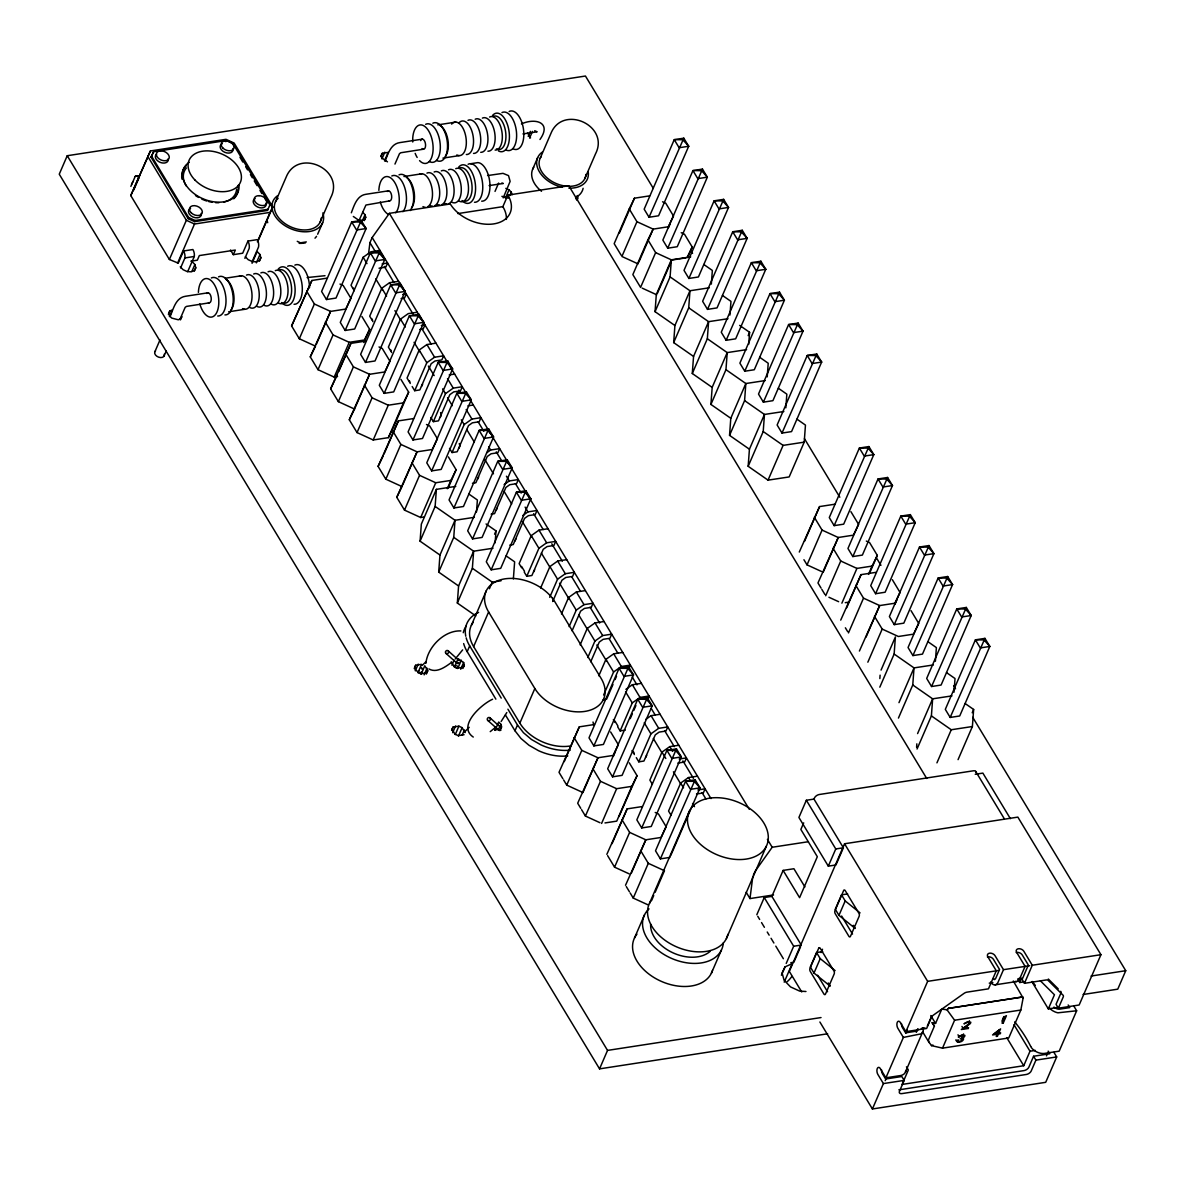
<?xml version="1.0" encoding="UTF-8"?>
<svg xmlns="http://www.w3.org/2000/svg" width="1185" height="1185" viewBox="0 0 1185 1185"><rect width="100%" height="100%" fill="white"/><g stroke="black" fill="none" stroke-linecap="round" stroke-linejoin="round"><path stroke-width="1.5" d="M425.889 663.363C427.459 647.217 444.257 630.109 460.891 630.924M475.792 615.904L457.336 603.047L458.58 585.968L438.702 572.118L439.961 555.039L420.083 541.189L421.342 524.111L436.376 489.346L455.751 486.398M420.083 541.189L435.132 506.425L436.376 489.346M438.702 572.118L453.751 537.353L455.01 520.274L435.132 506.425M457.336 603.047L472.371 568.282L473.63 551.203L453.751 537.353M476.503 511.935L477.377 499.981L468.86 494.041M495.123 542.863L496.011 530.91L486.072 523.977M513.372 578.902L514.631 561.823L506.113 555.898M796.942 419.149L805.459 425.089L804.215 442.153L789.166 476.933L768.043 480.147L748.165 466.298L749.424 449.219L729.545 435.369L730.789 418.29L710.926 404.441L712.17 387.376L692.292 373.512L693.551 356.448L673.673 342.598L674.917 325.519L655.053 311.67L656.297 294.591L671.347 259.826L690.707 256.864M655.053 311.67L670.088 276.89L671.347 259.826M673.673 342.598L688.722 307.819L689.966 290.755L670.088 276.89M692.292 373.512L707.341 338.747L708.586 321.668L688.722 307.819M711.341 284.104L712.348 270.447L703.831 264.507M710.926 404.441L725.961 369.676L727.22 352.597L707.341 338.747M729.96 315.032L730.967 301.375L722.45 295.435M729.545 435.369L744.595 400.604L745.839 383.525L725.961 369.676M748.713 344.257L749.587 332.304L739.647 325.371M748.165 466.298L763.214 431.533L764.458 414.454L744.595 400.604M767.213 376.889L768.221 363.232L759.703 357.292M785.833 407.818L786.84 394.161L778.323 388.221M879.848 678.575L880.099 675.154M879.818 687.167L894.142 654.046L895.386 636.967L881.062 670.088M898.437 718.08L912.761 684.974L914.02 667.896L894.142 654.046M916.597 747.261L916.849 743.839M917.057 749.009L931.395 715.903L932.639 698.824L912.761 684.974M935.395 661.26L936.387 647.602L927.87 641.663M954.014 692.188L955.021 678.531L946.504 672.591M958.058 759.644L972.396 726.524L973.64 709.459L965.123 703.52M368.55 253.664L369.942 242.673L372.179 237.533L389.361 213.344L450.285 203.968A33.847 22.648 23.4 0 0 493.775 223.891A33.847 22.648 23.4 0 0 507.876 195.11L568.785 185.749L926.729 778.471M773.553 894.956L749.986 898.571L752.786 876.604M932.506 1022.922L934.417 1026.077L928.477 1039.823L928.773 1041.852L931.484 1045.629L942.519 1048.147L1008.746 1037.971L1020.833 1010.035L1023.114 998.066L1013.323 981.002M942.519 1048.147L954.592 1020.226L946.993 1009.783L942.105 1009.146A2.622 1.866 47.8 0 0 941.616 1009.546L935.558 1023.425L931.869 1022.581L934.417 1026.077M905.488 1071.907L923.174 1030.817A10.606 7.095 23.4 0 0 923.159 1028.55A10.991 7.362 23.4 0 0 922.952 1027.751M653.35 188.459L585.449 76.033L67.234 155.724L59.25 174.195L599.551 1068.87L827.634 1033.779M130.868 186.4L135.194 176.417L139.874 175.706M187.689 271.646L194.296 256.478A6.088 3.096 81.3 0 0 192.874 249.531L183.512 250.983L178.254 263.129L169.381 259.5L130.78 195.584L150.406 150.954L225.994 139.326L234.156 143.074L272.743 206.99L257.886 241.31M150.406 150.954L130.78 195.584M133.668 190.148L138.926 178.002A6.088 3.096 81.3 0 0 135.194 176.417M269.973 205.02L267.38 210.456L194.666 221.639L188.163 218.662L151.028 157.175L153.62 151.724L226.335 140.541L232.838 143.533L269.973 205.02L269.484 206.16M153.62 151.724L151.028 157.175M169.381 259.5L186.356 220.277L147.769 156.361M188.163 218.662L188.652 217.536L151.517 156.035M225.846 141.682L226.335 140.541M194.666 221.639L195.155 220.499L267.869 209.315L267.38 210.456M177.543 263.248L194.518 224.009L270.106 212.382L272.743 206.99M180.609 267.899L184.934 257.93A6.088 3.096 81.3 0 0 183.512 250.983M168.359 314.366L169.81 311.003L172.329 309.892L169.425 316.617M154.924 351.678L159.99 339.932M170.151 316.469C173.38 309.018 175.736 297.628 185.527 296.265L208.027 292.799M191.985 271.232L194.888 264.522L192.044 261.574M194.325 271.113L195.777 267.766L194.888 264.522M164.063 356.048L166.226 351.056M179.927 319.402L185.171 307.345L186.489 306.411L209.167 302.871M180.416 319.891L181.868 316.528L180.831 318.676L178.298 319.787L171.751 318.084L169.47 315.743L168.759 313.151L169.81 311.003M252.094 261.855L258.523 247.028A6.251 3.185 81.3 0 0 257.293 239.637L247.946 241.073L242.688 253.22L233.327 254.656L235.326 250.05L199.332 255.575L197.332 260.196L190.859 261.189M244.88 258.345L249.161 248.465A6.251 3.185 81.3 0 0 247.946 241.073M257.367 241.799L270.106 212.382M275.483 201.805L286.222 176.995C298.072 147.666 345.279 169.262 330.822 197.421L320.083 222.232M252.049 263.307L257.13 251.561L259.974 254.508L260.863 257.752L259.411 261.1M256.345 262.892L259.974 254.508M317.669 234.215L322.675 222.676M337.562 376.578L334.2 377.097L318.01 369.676L310.277 356.878L315.521 346.168L299.331 338.762L291.599 325.949L311.892 280.475L327.045 278.149M311.892 280.475L291.599 325.949M351.338 212.796C354.078 205.642 356.922 195.495 365.972 194.281L388.487 190.815M299.331 338.762L314.38 303.997L306.648 291.184M380.859 156.642L382.311 153.28L388.162 152.391L384.518 160.775M381.925 158.894L384.829 152.169M358.936 220.751L365.928 205.035L389.628 200.872M385.184 161.13C387.939 153.976 390.769 143.829 399.834 142.6L422.334 139.149M326.467 299.538L361.232 220.469L366.106 228.542L336.007 298.072L326.467 299.538L321.594 291.466L351.678 221.936L361.232 220.469M362.121 221.402L365.024 214.692L362.758 212.337M364.284 220.647L365.735 217.285L365.024 214.692M310.277 356.878L330.571 311.403L345.709 309.078L350.953 298.368L343.22 285.555L339.976 284.074M316.232 344.509L330.571 311.403L314.38 303.997M394.96 164.078L399.478 153.68L400.797 152.746L423.475 149.206M379.941 250.39L370.905 251.783L363.143 257.278L351.027 285.274L353.545 289.451M318.01 369.676L333.059 334.911L325.327 322.098M345.146 330.467L379.896 251.398L384.769 259.456L354.685 329L345.146 330.467L340.273 322.394L370.357 252.864L379.896 251.398M334.2 377.097L349.234 342.317L364.387 339.991L369.631 329.282L361.899 316.484M379.007 346.968L382.251 348.449L389.983 361.262L384.74 371.957L369.587 374.282L354.552 409.062L338.362 401.641L330.63 388.843L350.923 343.369L366.061 341.043M337.31 374.83L330.63 388.843M338.732 371.512L350.923 343.369M398.619 281.319L389.569 282.711L381.822 288.207L369.705 316.202L372.223 320.365M338.362 401.641L353.411 366.876L345.679 354.078M363.899 342.539L369.631 329.282M365.498 362.432L400.263 283.363L405.137 291.421L375.038 360.966L365.498 362.432L360.625 354.359L390.709 284.83L400.263 283.363M400.915 379.363L408.662 392.176L393.613 426.941L388.369 437.65L373.216 439.976L357.04 432.569L349.308 419.757L369.587 374.282L353.411 366.876M417.298 312.233L408.247 313.625L400.5 319.135L388.384 347.131L390.887 351.293M357.04 432.569L372.09 397.805L364.358 384.992M384.177 393.361L418.927 314.277L423.8 322.35L393.716 391.894L384.177 393.361L379.304 385.288L409.388 315.743L418.927 314.277M373.216 439.976L388.265 405.211L403.418 402.885L408.662 392.176M435.962 343.161L426.926 344.554L419.164 350.049L407.048 378.045L409.566 382.207M388.369 437.65L403.418 402.885M495.019 191.392L498.618 183.068M424.052 517.001L420.69 517.519L404.5 510.113L396.768 497.3L402.011 486.591L385.836 479.184L378.089 466.372L398.382 420.897L413.535 418.572M384.058 454.018L398.382 420.897M414.706 390.709L426.807 362.714L434.569 357.218L443.62 355.826L441.842 359.929L435.043 360.981L431.162 363.721L419.831 389.924L414.706 390.709L412.187 386.547M528.214 136.393L530.391 131.357M503.21 197.88L510.128 181.394L508.528 175.617L502.988 173.351L487.583 175.558M529.591 138.053L532.465 131.387M505.402 198.236L509.032 189.837L505.802 188.371M506.365 219.418A33.847 22.648 23.4 0 0 502.87 206.649L507.876 195.11M385.836 479.184L400.871 444.419L393.139 431.607M509.861 195.555L511.313 192.192L509.032 189.837M539.96 139.504C551.914 122.722 535.931 117.493 521.43 123.892M412.958 439.961L447.723 360.892L452.596 368.965L422.497 438.494L412.958 439.961L408.084 431.903L438.183 362.358L447.723 360.892M532.643 169.277L537.635 157.738M540.227 158.168L550.951 133.357C562.816 104.043 610.023 125.625 595.551 153.783L584.827 178.594M396.768 497.3L417.061 451.826L432.214 449.5L437.443 438.791L429.711 425.978L426.481 424.497M402.722 484.932L417.061 451.826L400.871 444.419M433.369 421.638L445.486 393.642L453.248 388.132L462.283 386.74L460.506 390.857L453.722 391.894L449.841 394.649L438.494 420.853L433.369 421.638L430.866 417.475M404.5 510.113L419.549 475.333L411.817 462.535M431.636 470.889L466.401 391.82L471.275 399.878L441.175 469.423L431.636 470.889L426.763 462.817L456.847 393.287L466.401 391.82M420.69 517.519L435.739 482.754L450.878 480.414L456.121 469.719L448.389 456.906M452.048 452.551L464.165 424.556L471.926 419.06L480.962 417.668L479.184 421.771L472.385 422.823L468.505 425.578L457.173 451.766L452.048 452.551L449.53 448.389M447.293 488.694L450.878 480.414M448.241 487.924L456.121 469.719M575.836 198.917L577.288 195.569L577.999 198.162L576.962 200.295M453.914 507.965L488.679 428.896L493.552 436.969L463.468 506.499L453.914 507.965L449.041 499.907L479.14 430.362L488.679 428.896M439.961 555.039L455.01 520.274L474.37 517.327M414.246 668.577L415.698 665.215L421.549 664.326L417.905 672.71M415.313 670.814L418.216 664.104M472.548 538.894L507.298 459.824L512.187 467.897L482.088 537.427L472.548 538.894L467.675 530.821L497.759 461.291L507.298 459.824M458.58 585.968L473.63 551.203L492.99 548.24M421.149 674.191L424.778 665.792L427.755 670.74L426.304 674.102M424.141 674.857L427.044 668.147M649.617 195.866L634.464 198.191L629.22 208.901L614.171 243.666L621.133 255.19M619.414 232.956L634.464 198.191M494.575 534.213L496.011 530.91M629.22 208.901L636.952 221.714L621.903 256.478L638.093 263.885M491.168 569.822L525.933 490.753L530.806 498.811L500.707 568.356L491.168 569.822L486.294 561.749L516.393 492.219L525.933 490.753M451.885 665.2L454.062 660.163M471.378 625.28L486.354 590.663M454.477 667.081L458.106 658.697L463.616 662.519L464.327 665.111L462.876 668.473M649.039 217.255L683.804 138.186L688.678 146.259L658.579 215.788L649.039 217.255L644.166 209.182L674.25 139.652L683.804 138.186M489.39 588.752L492.249 582.131L501.048 580.783M457.706 668.562L461.35 660.178M495.863 699.135L467.186 651.661L469.69 645.884A42.304 28.307 23.4 0 1 466.164 637.826M460.713 669.244L463.616 662.519M647.899 239.814L632.849 274.594L640.581 287.392L655.631 252.627L647.899 239.814L653.142 229.12L668.281 226.779L673.524 216.085L665.792 203.272L662.548 201.791M638.804 262.226L653.142 229.12L636.952 221.714M569.881 746.046A38.912 26.04 23.4 0 1 519.859 723.131L473.63 646.58L488.62 611.964A38.912 26.04 23.4 0 1 504.825 578.858A38.912 26.04 23.4 0 1 554.847 601.773L601.076 678.324A38.912 26.04 23.4 0 1 584.872 711.415A38.912 26.04 23.4 0 1 534.85 688.515L488.62 611.964M548.048 528.747L538.997 530.139L531.236 535.635L519.134 563.63L521.637 567.793M668.518 227.668L669.94 224.365M451.589 730.419L453.04 727.072L458.891 726.168L462.12 727.649L465.113 732.582M452.67 732.671L455.573 725.946M455.262 734.552L458.891 726.168M667.718 248.183L702.468 169.099L707.341 177.172L677.257 246.717L667.718 248.183L662.845 240.111L692.929 170.581L702.468 169.099M526.777 576.295L538.894 548.299L546.64 542.789L555.691 541.397L553.913 545.515L547.115 546.552L543.234 549.307L531.902 575.51L526.777 576.295L524.259 572.133M458.491 736.033L462.12 727.649M462.224 735.026L464.401 729.99M657.482 293.154L671.095 261.692M540.656 587.967L549.914 566.563L557.676 561.053L566.711 559.661M687.907 256.938L692.203 246.998L684.471 234.2L681.227 232.719M549.721 597.329L557.557 579.213L565.319 573.718L574.355 572.325L572.577 576.428L565.793 577.48L561.912 580.235L552.699 601.521M688.885 278.445L723.65 199.361L728.523 207.434L698.424 276.979L688.885 278.445L684.012 270.373L714.096 200.828L723.65 199.361M495.063 730.419L498.692 722.02L500.974 724.376L501.685 726.968L500.633 729.101L494.782 730.004M499.522 727.723L500.974 724.376M674.917 325.519L689.966 290.755L709.326 287.792M561.468 613.948L568.593 597.477L576.354 591.982L585.39 590.589M567.778 755.897A42.304 28.307 23.4 0 1 538.523 750.683L528.999 745.261L520.97 738.477L514.986 730.789L517.475 725.013L507.921 709.193M519.859 723.131L534.85 688.515M569.111 626.613L576.236 610.142L583.998 604.646L593.033 603.254L591.256 607.357L584.457 608.409L580.591 611.149L572.088 630.805M707.504 309.374L742.269 230.29L747.142 238.363L717.043 307.907L707.504 309.374L702.631 301.301L732.73 231.756L742.269 230.29M693.551 356.448L708.586 321.668L727.96 318.721M580.146 644.877L587.271 628.405L595.018 622.91L604.069 621.518M587.79 657.542L594.914 641.07L602.676 635.56L611.712 634.168L609.934 638.285L603.135 639.322L599.255 642.077L590.752 661.719M726.138 340.302L760.888 261.218L765.762 269.291L735.678 338.821L726.138 340.302L721.265 332.23L751.349 262.685L760.888 261.218M712.17 387.376L727.22 352.597L746.58 349.649M598.81 675.791L605.935 659.334L613.697 653.824L622.747 652.431M594.44 724.509L579.302 726.849L559.009 772.324L562.875 778.723M748.165 335.622L749.587 332.304M564.253 761.614L579.302 726.849M603.609 695.047L613.593 671.984L621.34 666.488L630.39 665.096L628.613 669.199M744.758 371.216L779.523 292.147L784.396 300.22L754.297 369.75L744.758 371.216L739.884 363.158L769.969 293.613L779.523 292.147M610.63 731.93L618.363 744.728L613.119 755.438L597.966 757.763L582.931 792.543L566.741 785.122L581.791 750.357L574.058 737.544M612.971 684.456L606.601 699.194L603.18 699.728M615.104 679.553L616.511 676.279M730.789 418.29L745.839 383.525L765.199 380.578M593.878 745.913L628.628 666.829L633.501 674.902L603.417 744.447L593.878 745.913L589.004 737.84L619.088 668.296L628.628 666.829M581.791 750.357L597.966 757.763L577.688 803.237L580.783 808.363M625.28 730.123L620.155 730.908L632.257 702.912L640.018 697.417L649.054 696.025L647.869 698.765M763.377 402.145L798.142 323.075L803.015 331.148L772.916 400.678L763.377 402.145L758.504 394.072L788.603 324.542L798.142 323.075M599.98 822.716L585.42 816.05L600.469 781.285L592.722 768.472M613.341 756.326L615.489 751.349M630.227 718.658L632.36 713.755M633.782 710.467L635.901 705.564M749.424 449.219L764.458 414.454L783.833 411.506M612.541 776.827L647.306 697.758L652.18 705.83L622.095 775.36L612.541 776.827L607.668 768.769L637.767 699.224L647.306 697.758M601.595 823.456L616.644 788.692L631.798 786.366L637.041 775.657L629.294 762.844M638.819 761.837L650.935 733.841L658.697 728.331L667.733 726.938L665.955 731.056L659.156 732.093L655.29 734.848L643.944 761.037L638.819 761.837L636.301 757.674M781.996 433.073L816.761 354.004L821.635 362.062L791.55 431.607L781.996 433.073L777.123 425L807.222 355.47L816.761 354.004M631.798 786.366L616.748 821.131L604.972 822.938M637.041 775.657L619 816.539M768.043 480.147L783.092 445.382L804.215 442.153M606.838 854.355L627.132 808.881L642.285 806.555M612.082 843.646L627.132 808.881M678.783 745.246L669.747 746.639L661.985 752.134L649.869 780.13L652.387 784.292M629.146 873.834L614.571 867.168L629.62 832.388L621.888 819.59M641.707 827.945L676.472 748.876L681.345 756.934L651.246 826.478L641.707 827.945L636.834 819.872L666.918 750.342L676.472 748.876M625.517 885.284L645.81 839.81L660.949 837.469L666.192 826.774L658.46 813.962L655.216 812.48M631.472 872.915L645.81 839.81L629.62 832.388M697.461 776.175L688.426 777.567L680.664 783.063L668.547 811.058L671.066 815.221M647.81 904.747L633.249 898.082L648.299 863.317L640.567 850.504M669.925 857.407L660.386 858.873L695.136 779.789L700.009 787.862L670.666 855.703M799.283 552.047L819.576 506.573L834.729 504.247M804.526 541.338L819.576 506.573M634.508 937.957L644.492 914.879M649.484 903.34L689.448 811.014M651.587 900.526L653.735 895.564M655.172 892.246L664.474 870.723L648.299 863.317M821.59 571.525L807.029 564.86L822.064 530.08L814.332 517.282M834.151 525.636L868.916 446.567L873.789 454.625L843.69 524.17L834.151 525.636L829.278 517.564L859.377 448.034L868.916 446.567M599.551 1068.87L607.535 1050.399L67.234 155.724M850.904 511.653L858.636 524.466L853.393 535.161L838.254 537.501L817.961 582.961L821.057 588.086M823.205 572.266L838.254 537.501L822.064 530.08M825.693 595.774L840.743 561.009L833.011 548.196M852.83 556.565L887.595 477.481L892.468 485.554L862.369 555.098L852.83 556.565L847.956 548.492L878.041 478.947L887.595 477.481M841.883 603.18L856.918 568.415L872.071 566.089L877.315 555.38L869.583 542.582L866.339 541.086M840.728 620.111L861.021 574.636L876.159 572.311M846.683 607.757L861.021 574.636M868.487 574.37L872.071 566.089M869.435 573.599L877.315 555.38M848.46 632.923L863.51 598.158L855.777 585.346M753.334 875.315L755.008 871.449L772.19 847.26L808.407 841.706M875.596 593.715L910.347 514.631L915.22 522.703L885.136 592.233L875.596 593.715L870.723 585.642L900.807 516.097L910.347 514.631M711.4 973.166L721.398 950.089M726.39 938.55L766.34 846.238A42.304 28.307 23.4 0 0 719.458 797.786A42.304 28.307 23.4 0 0 697.876 841.854A42.304 28.307 23.4 0 0 766.34 846.238M859.406 651.039L879.685 605.565L894.838 603.239L900.082 592.53L892.349 579.717M866.072 637.026L879.685 605.565L863.51 598.158M756.815 914.731L764.251 897.534L771.879 896.364L783.122 870.397L793.92 868.738L804.896 886.928M813.976 799.09L806.348 800.26L798.912 817.457L828.315 866.146L835.958 864.976L843.394 847.779L813.976 799.09L814.48 797.935A4.236 2.296 -31.1 0 1 819.324 794.498L973.389 770.798A4.236 2.296 -31.1 0 1 975.907 772.635M867.85 662.193L882.188 629.072L874.456 616.274M895.06 604.128L897.208 599.151M803.697 822.864L800.853 829.441L817.324 856.711L799.594 897.667L783.122 870.397M894.26 624.628L929.025 545.559L933.899 553.632L903.814 623.162L894.26 624.628L889.387 616.555L919.486 547.026L929.025 545.559M912.924 655.586L947.689 576.517L952.562 584.59L922.478 654.12L912.924 655.586L908.051 647.528L938.15 577.984L947.689 576.517M786.218 963.435L793.669 946.237L764.251 897.534M828.315 866.146L835.766 848.949L806.348 800.26M898.971 702.661L914.02 667.896L933.38 664.948M781.404 975.24L785.048 966.856L792.187 963.701L784.203 982.172M1060.694 991.312A4.236 2.296 -31.1 0 1 1060.871 993.193L1056.042 1004.332L1058.383 1008.198L1079.165 1004.999L1100.939 954.695L1017.856 817.117L844.564 843.764L789.328 971.404L801.741 991.963M800.616 946.622L793.861 962.264L790.795 962.724M822.657 951.614L816.554 952.547L810.318 966.975L813.991 973.063L830.226 986.127L828.33 983.002M847.63 893.905L841.528 894.853L835.277 909.265L838.95 915.353L855.185 928.433L853.304 925.307M931.558 686.515L966.323 607.446L971.196 615.519L941.097 685.048L931.558 686.515L926.685 678.442L956.769 608.912L966.323 607.446M821.072 952.592L822.523 949.244M813.991 973.063L820.227 958.635L816.554 952.547M838.95 915.353L845.201 900.926L841.528 894.853M917.59 733.589L932.639 698.824L951.999 695.876M950.177 717.443L984.942 638.374L989.816 646.447L959.717 715.977L950.177 717.443L945.304 709.371L975.403 639.841L984.942 638.374M936.935 762.859L951.259 729.753L972.396 726.524M972.204 712.763L973.64 709.459M1053.924 1052.369L1056.694 1056.931L1045.703 1082.32L872.412 1108.967L883.403 1083.579L877.878 1074.454A4.236 2.148 81.3 0 1 877.285 1068.529A4.236 2.148 81.3 0 1 880.381 1068.677L885.891 1077.817L900.6 1075.55A10.754 7.199 23.4 0 0 903.074 1074.632A11.124 7.451 23.4 0 0 904.288 1073.743A10.754 7.199 23.4 0 0 905.784 1070.47M885.891 1077.817L903.37 1037.423L897.86 1028.299A4.236 2.148 81.3 0 1 897.267 1022.359A4.236 2.148 81.3 0 1 900.348 1022.522L905.873 1031.661L926.64 1028.462L931.469 1017.322A4.236 2.296 -31.1 0 1 933.395 1015.115L964.042 993.385A4.236 2.296 -31.1 0 1 966.945 992.156L988.468 988.838L996.289 970.782L987.831 956.784A4.236 2.829 23.4 0 1 989.594 953.184A4.236 2.829 23.4 0 1 995.03 955.673L1003.488 969.671L998.066 982.187A10.635 5.407 81.3 0 1 997.385 983.357A11.05 5.614 81.3 0 1 996.555 984.202A10.798 5.495 81.3 0 1 992.038 983.698A10.695 5.436 81.3 0 1 990.601 982.01M905.873 1031.661L927.648 981.343L844.564 843.764M885.225 1080.676L886.691 1077.284M905.725 1033.29L907.192 1029.898M916.272 1032.372L917.738 1028.98M927.366 1025.988L931.543 1016.345M881.492 1069.67A4.236 2.148 81.3 0 0 882.455 1073.743L885.639 1079.002L901.829 1076.513L904.17 1080.394L899.459 1091.296A4.236 2.296 -31.1 0 0 901.8 1093.622L1026.343 1074.469A4.236 2.296 -31.1 0 0 1031.187 1071.033L1035.912 1060.131L1033.572 1056.25L1049.777 1053.761L1048.177 1051.139M962.309 1037.201L961.642 1038.327M963.198 1028.506L970.085 1023.781A2.948 1.6 -31.1 0 0 970.767 1022.211L967.775 1021.648L963.968 1023.84L966.219 1022.759A5.11 2.77 -31.1 0 1 968.915 1022.359L968.737 1023.988L961.316 1029.528L968.234 1028.476L968.575 1027.691L963.198 1028.506L961.953 1026.447M1003.888 1016.582L1001.977 1021.026L1003.221 1023.085L1002.066 1023.262L1004.717 1017.145L1003.088 1018.419M1025.04 981.728L1019.752 982.528L1021.648 978.143L1018.048 978.706M998.333 1034.061L1000.258 1033.764L1000.658 1032.831L998.748 1033.127L1000.584 1028.876L992.571 1034.949L997.178 1034.238L996.229 1036.445L997.385 1036.268L998.333 1034.061L997.089 1032.002L998.999 1031.705M1003.221 1023.085L1006.421 1015.708L1003.636 1017.16M1058.383 1008.198L1063.197 997.059A4.236 2.296 -31.1 0 0 1063.034 995.178L1048.177 980.454A4.236 2.296 -31.1 0 0 1045.999 979.995L1024.462 983.313L1032.283 965.242L1023.825 951.244A4.236 2.829 23.4 0 0 1018.389 948.755A4.236 2.829 23.4 0 0 1016.626 952.355L1025.084 966.353L1019.663 978.869A10.635 5.407 81.3 0 1 1018.981 980.039A11.05 5.614 81.3 0 1 1018.152 980.884A10.798 5.495 81.3 0 1 1015.189 981.358M906.451 1066.826L908.347 1069.951L902.081 1084.438L1023.736 1065.73L1030.002 1051.243L1013.96 1024.684M1057.257 1007.517L1048.325 1008.894L1054.443 994.763L1040.4 980.824M1033.572 1056.25L1028.861 1067.167A4.236 2.296 -31.1 0 1 1024.003 1070.603L899.459 1089.756A4.236 2.296 -31.1 0 1 898.852 1089.8M1046.474 1055.879L1047.94 1052.487M1073.906 1006.213L1076.661 1010.775L1059.183 1051.169L1044.474 1053.421A10.606 7.095 23.4 0 1 1041.482 1053.376A11.124 7.451 23.4 0 1 1039.408 1052.961A10.754 7.199 23.4 0 1 1032.95 1049.362A10.917 7.303 23.4 0 1 1031.631 1047.91A10.754 7.199 23.4 0 1 1030.683 1046.355M972.737 717.34L1125.75 970.708L1117.766 989.164L1083.09 994.496M922.967 1031.513L922.656 1032.179A10.546 7.066 23.4 0 1 921.175 1033.838L903.37 1037.423M1022.818 996.733L1020.759 997.192M131.565 184.371L132.883 181.69M195.777 267.766L194.473 270.432L191.303 271.824L187.156 271.558L183.112 269.706L180.253 266.773M260.863 257.752L259.559 260.419L256.404 261.811L252.242 261.544L248.198 259.693L245.354 256.76M382.311 153.28L381.259 155.428L381.97 158.02L387.48 161.841M365.735 217.285L364.699 219.418L362.166 220.528L358.848 220.321L353.337 216.485M349.308 419.757L354.552 409.062M378.089 466.372L383.333 455.677M421.579 386.414L422.615 384.266M440.242 417.327L441.294 415.194L440.583 412.602M458.921 448.256L459.973 446.123L459.262 443.531M477.599 479.184L478.651 477.037M415.698 665.215L414.646 667.362L415.357 669.955L420.868 673.776L426.718 672.887L427.755 670.74M496.278 510.098L497.315 507.965M514.942 541.027L515.993 538.894M464.327 665.111L463.276 667.259L457.44 668.162L454.21 666.681L451.218 661.734M453.04 727.072L452.003 729.205L454.981 734.152L458.21 735.633L464.061 734.73M686.959 257.708L692.203 246.998M533.62 571.955L534.672 569.807M645.677 757.482L646.714 755.349M785.048 966.856L782.07 972.915L784.085 980.247L790.528 986.912L799.682 991.104L805.963 991.504M1022.211 997.163L1023.114 998.066M506.81 712.541L501.151 721.487M946.993 1009.783L948.77 1008.272M462.639 649.898L455.277 658.919M931.484 1045.629L932.891 1044.963M422.245 665.392L426.096 661.585M464.061 732.404L469.201 727.323M962.635 1038.09L964.19 1036.964A2.948 1.6 -31.1 0 0 964.871 1035.394L962.087 1034.801L958.265 1037.008L960.531 1035.927A5.11 2.77 -31.1 0 1 963.212 1035.512L963.701 1036.46L960.191 1038.756L962.487 1038.845L961.035 1040.978A6.221 3.377 -31.1 0 1 957.954 1041.452L956.384 1040.963L957.613 1042.237A5.495 2.977 -31.1 0 0 960.694 1041.763C962.131 1041.6 965.123 1038.623 962.635 1038.09L961.39 1036.016M495.952 726.953L490.22 731.649M450.744 662.963C444.849 667.288 436.347 673.287 428.911 668.933M486.739 452.774L490.62 450.019L499.655 448.641L497.878 452.744L491.094 453.781L487.213 456.536L475.881 482.739L472.459 483.258M504.129 484.621L509.298 480.947L518.334 479.555L516.556 483.673L509.757 484.709L505.891 487.465L494.545 513.653L491.138 514.186M522.792 515.534L527.977 511.876L537.012 510.483L535.235 514.586L528.436 515.638L524.555 518.378L513.224 544.582L509.802 545.1M625.902 689.329L632.375 684.752L641.411 683.36M645.869 719.339L651.054 715.666L660.089 714.288M492.604 699.239C481.317 704.32 457.01 726.153 473.259 737.055M306.337 241.918L300.486 242.821L297.257 241.34M437.798 124.869L455.795 122.099M522.955 133.92L537.16 131.802L534.716 130.72M442.938 158.123L459.128 155.635M470.652 163.723L477.851 162.612A19.464 9.895 81.3 0 1 489.805 182.416A19.464 9.895 81.3 0 1 481.688 201.183M403.952 176.535L421.949 173.765M489.109 185.586L503.314 183.468L501.699 183.112M457.884 213.581L502.87 206.649M184.934 257.93L194.296 256.478M225.283 278.238L241.488 275.75M382.162 263.885L387.584 263.055L385.806 267.158L379.022 268.21M307.122 277.557L325.016 275.705M228.631 311.788L244.821 309.285M402.648 294.532L406.262 293.984L404.485 298.087L401.093 298.605M677.864 259.1L671.806 260.033L655.631 252.627M679.39 258.878L685.448 257.945M421.327 325.46L424.941 324.897L423.163 329.015L419.757 329.534M449.219 374.919L454.64 374.09M467.897 405.848L473.319 405.003M845.246 602.676L848.608 602.158M679.198 759.022L686.441 757.911L684.663 762.014L677.864 763.066M695.136 779.789L685.597 781.256L655.512 850.8L660.386 858.873M697.876 789.951L705.105 788.825L703.327 792.943L696.543 793.98M975.24 774.279L982.869 773.109L1010.375 818.672M835.766 848.949L843.394 847.779M793.669 946.237L801.297 945.067L771.879 896.364M927.648 981.343L998.881 970.441M1003.488 969.671L1029.691 965.716M1032.283 965.242L1100.939 954.695M989.253 983.135L992.852 982.572M995.133 984.839L1016.73 981.521M607.535 1050.399L821.027 1017.56M1091.074 976.04L1125.75 970.708M948.474 1008.346L1021.381 997.192M948.193 1008.45L1021.085 997.178M954.592 1020.226L1020.833 1010.035M921.308 1028.432L924.878 1027.884M1076.661 1010.775L1057.924 1012.805A10.546 7.066 23.4 0 1 1054.857 1011.842L1052.932 1010.864A10.606 7.095 23.4 0 1 1050.428 1008.983A10.991 7.362 23.4 0 1 1049.11 1007.517M1030.002 1051.243L1035.364 1050.414M883.403 1083.579L904.17 1080.394M1035.912 1060.131L1056.694 1056.931M458.358 663.259L459.143 663.052L458.358 663.437A1.689 1.555 -38.7 0 1 456.388 661.926A1.689 1.2 20.6 0 0 456.803 662.593M500.174 730.286L500.959 730.064L500.174 730.464A1.689 1.555 -38.7 0 1 498.944 730.316M508.454 198.043L501.892 196.34M421.297 667.629L420.749 667.688M955.732 1039.971L956.369 1040.163A5.495 2.977 -31.1 0 0 958.606 1039.971M188.652 217.536L195.155 220.499M642.196 288.133L656.771 294.813M186.356 220.277L194.518 224.009M840.743 561.009L856.918 568.415M333.059 334.911L349.234 342.317M828.937 597.255L838.639 601.699M882.188 629.072L898.363 636.493L913.517 634.153L918.76 623.458L911.013 610.645M372.09 397.805L388.265 405.211M419.549 475.333L435.739 482.754M600.469 781.285L616.644 788.692M763.214 431.533L783.092 445.382M931.395 715.903L951.259 729.753M472.371 568.282L492.249 582.131M845.201 900.926L860.073 912.909M820.227 958.635L835.114 970.619M448.241 650.906L459.262 660.726M445.841 653.276L456.655 662.919M490.072 717.917A1.689 1.555 -48.3 0 1 489.198 720.673A1.689 1.555 -48.3 0 1 487.316 718.732A1.689 1.555 -48.3 0 1 490.072 717.917L501.092 727.753M487.657 720.302L498.485 729.945M1048.31 979.032L1058.22 988.853M530.524 137.875L527.547 132.927M524.54 571.363L521.563 566.43M617.918 725.99L614.926 721.043M421.89 668.888L422.571 669.747A1.689 1.067 26.9 0 0 422.408 668.31M517.475 725.013L523.459 732.715L531.487 739.499L541.027 744.921A42.304 28.307 23.4 0 0 570.281 750.135M690.633 250.213L692.558 253.383M804.437 438.643L839.824 497.241M876.159 557.409L880.944 565.334M953.614 685.671L955.525 688.841M975.699 771.405L1004.302 818.761M845.364 627.798L847.69 631.649M803.934 559.735L807.029 564.86M821.827 589.375L824.923 594.5M1068.159 1004.969L1069.744 1007.606L1059.597 1009.161A5.155 3.451 23.4 0 1 1058.131 1009.087A5.895 3.955 23.4 0 1 1056.62 1008.672A5.125 3.422 23.4 0 1 1055.213 1007.991L1054.783 1007.709A5.688 3.807 23.4 0 1 1053.998 1007.057M1032.298 982.335L1048.325 1008.894M1024.462 983.313L1022.137 979.432L1028.358 965.049L1022.24 954.917A4.236 2.829 23.4 0 0 1016.212 952.562M1017.9 979.447L1019.752 982.528M993.4 978.277L994.171 979.551A5.421 2.755 81.3 0 0 995.844 978.069L999.562 969.478L993.445 959.346A4.236 2.829 23.4 0 0 987.416 956.991M1006.746 1037.601L1023.736 1065.73M997.489 1031.054L998.748 1033.127M996.126 1034.194L997.385 1036.268M966.99 1026.403L968.234 1028.476M957.984 1034.786L959.228 1036.86M930.803 1015.545L935.558 1023.425M922.522 1031.646L929.129 1042.607M841.646 916.035L852.533 934.061M389.361 213.344L749.231 809.237M767.406 839.35L772.19 847.26M372.179 237.533L447.678 362.566M449.589 365.721L466.801 394.22M469.66 398.96L490.694 433.784M492.012 435.976L711 798.586M817.591 975.24L827.56 991.756M369.942 242.673L375.689 252.183M384.31 266.447L393.879 282.297M403.448 298.146L413.017 313.995M421.623 328.26L431.207 344.109M458.95 390.058L460.876 393.227M478.103 421.756L483.835 431.266M496.278 451.87L502.025 461.38M515.431 483.569L521.163 493.078M533.606 513.683L543.174 529.532M551.795 543.797L562.327 561.231M571.896 577.065L580.502 591.33M590.071 607.179L599.64 623.029M609.223 638.878L617.829 653.142M632.183 676.916L636.967 684.841M651.335 708.615L655.157 714.955M664.726 730.804L674.295 746.654M682.916 760.903L693.447 778.338M702.053 792.602L705.89 798.942M389.569 282.711L391.494 285.866M426.926 344.554L434.569 357.218M447.515 378.637L453.248 388.132M466.179 409.566L471.926 419.06M488.709 446.863L490.62 450.019M506.425 476.207L509.298 480.947M525.103 507.121L527.977 511.876M538.997 530.139L546.64 542.789M557.676 561.053L565.319 573.718M576.354 591.982L583.998 604.646M595.018 622.91L602.676 635.56M613.697 653.824L621.34 666.488M632.375 684.752L640.018 697.417M651.054 715.666L658.697 728.331M669.747 746.639L672.621 751.379M688.426 777.567L690.337 780.722M363.143 257.278L366.965 263.618M381.822 288.207L386.591 296.117M400.5 319.135L405.27 327.045M419.164 350.049L426.807 362.714M442.627 388.887L445.486 393.642M461.291 419.816L464.165 424.556M531.236 535.635L538.894 548.299M549.914 566.563L557.557 579.213M568.593 597.477L576.236 610.142M587.271 628.405L594.914 641.07M605.935 659.334L613.593 671.984M625.576 691.833L632.257 702.912M644.24 722.761L650.935 733.841M661.985 752.134L665.807 758.474M680.664 783.063L683.538 787.803M375.778 278.919L382.474 289.999M394.916 310.603L400.663 320.113M414.054 342.302L419.801 351.812M428.407 366.076L434.154 375.586M447.56 397.775L452.344 405.7M466.697 429.474L474.356 442.153M484.872 459.587L493.493 473.837M504.025 491.271L511.683 503.951M522.2 521.385L531.784 537.235M541.352 553.084L549.958 567.348M559.527 583.198L569.096 599.047M578.68 614.896L587.286 629.161M596.855 645.01L606.424 660.845M653.32 738.507L661.941 752.771M673.421 771.79L681.079 784.47M692.573 803.489L694.484 806.659M746.165 892.231L749.986 898.571M757.763 916.301L759.659 919.442M761.555 922.582L764.399 927.307M767.243 932.017L769.154 935.158M771.05 938.298L773.894 943.008M775.79 946.148L783.374 958.724M819.887 1022.003L872.412 1108.967M613.341 719.636L615.015 722.406M617.637 726.746L620.155 730.908M632.02 750.564L633.694 753.334M239.963 157.279L242.821 162.019M245.68 166.744L247.576 169.899M250.435 174.625L252.346 177.78M254.242 180.935L257.101 185.66M259.959 190.4L261.87 193.555M264.729 198.28L266.625 201.435M563.645 779.997L566.741 785.122M581.554 809.651L585.42 816.05M607.609 855.629L614.571 867.168M626.287 886.558L629.383 891.683M630.153 892.957L633.249 898.082M230.512 249.991L233.327 254.656M469.69 645.884L501.225 698.113M505.432 714.97L514.986 730.789M511.313 192.192L512.024 194.784M633.605 751.971L634.316 754.564M552.64 598.144L553.351 600.736M409.506 380.889L410.217 383.481M390.843 349.96L391.539 352.552M372.164 319.046L372.875 321.639M353.485 288.118L354.197 290.71M498.248 728.982A1.689 1.2 20.6 0 1 498.292 728.345M498.248 729.353A1.689 1.555 -38.7 0 1 498.292 728.523M456.921 665.807A1.689 1.126 23.4 0 1 457.129 667.718A1.689 1.126 23.4 0 1 454.596 666.829A1.689 1.126 23.4 0 1 455.707 665.363M421.193 671.954A1.689 1.126 23.4 0 1 420.497 673.406A1.689 1.126 23.4 0 1 418.32 672.399A1.689 1.126 23.4 0 1 419.016 670.962M446.315 650.698A1.689 1.555 -48.3 0 1 448.656 651.765A1.689 1.555 -48.3 0 1 446.686 653.705A1.689 1.555 -48.3 0 1 445.678 651.32M458.358 663.259A1.689 1.2 20.6 0 1 457.514 663.082M710.082 951.362A33.847 22.648 23.4 0 1 672.976 952.829A33.847 22.648 23.4 0 1 650.654 924.152M723.309 942.904A42.304 28.307 23.4 0 1 670.488 957.924A42.304 28.307 23.4 0 1 649.024 908.895M712.496 970.426A42.304 28.307 23.4 0 1 659.497 980.528A42.304 28.307 23.4 0 1 636.938 934.195M727.871 934.358A42.304 28.307 23.4 0 1 676.502 946.83A42.304 28.307 23.4 0 1 650.995 900.778M465.779 636.212A42.304 28.307 23.4 0 1 478.621 612.378M467.186 651.661A42.304 28.307 23.4 0 1 463.661 643.588M463.261 632.716A42.304 28.307 23.4 0 1 466.253 625.947M593.004 722.02A42.304 28.307 23.4 0 1 593.67 725.22M473.63 646.58A38.912 26.04 23.4 0 1 473.171 622.377M253.679 274.002A16.916 8.606 81.3 0 1 266.284 290.755A16.916 8.606 81.3 0 1 256.908 306.397M246.48 275.098A16.916 8.606 81.3 0 1 259.085 291.865A16.916 8.606 81.3 0 1 249.709 307.493M260.878 272.891A16.916 8.606 81.3 0 1 273.483 289.644A16.916 8.606 81.3 0 1 264.107 305.286M268.077 271.78A16.916 8.606 81.3 0 1 280.682 288.548A16.916 8.606 81.3 0 1 271.306 304.175M275.276 270.669A16.916 8.606 81.3 0 1 287.881 287.437A16.916 8.606 81.3 0 1 278.505 303.064M278.875 270.121A16.916 8.606 81.3 0 1 291.184 284.696A16.916 8.606 81.3 0 1 284.415 303.197M278.223 269.143A19.464 9.895 81.3 0 1 294.947 286.622A19.464 9.895 81.3 0 1 281.556 302.545M287.659 266.24A19.464 9.895 81.3 0 1 301.805 282.993A19.464 9.895 81.3 0 1 294.028 304.278M294.858 265.129A19.464 9.895 81.3 0 1 309.522 287.748M198.399 292.354A19.464 9.895 81.3 0 1 212.515 282.015A19.464 9.895 81.3 0 1 216.337 313.284A19.464 9.895 81.3 0 1 199.821 303.938M218.544 276.86A19.464 9.895 81.3 0 1 232.704 293.613A19.464 9.895 81.3 0 1 224.913 314.914M211.345 277.971A19.464 9.895 81.3 0 1 225.506 294.724A19.464 9.895 81.3 0 1 217.714 316.01M239.281 276.209A16.916 8.606 81.3 0 1 251.887 292.976A16.916 8.606 81.3 0 1 242.51 308.604M225.802 279.216A16.916 8.606 81.3 0 1 233.593 293.554A16.916 8.606 81.3 0 1 230.971 310.04M164.256 354.256A5.081 3.392 23.4 0 1 158.494 357.115A5.081 3.392 23.4 0 1 155.487 350.967M206.797 293.48A5.081 2.577 81.3 0 1 211.108 297.183A5.081 2.577 81.3 0 1 208.471 302.693M439.679 205.079A16.916 8.606 81.3 0 1 437.369 204.398M434.14 172.003A16.916 8.606 81.3 0 1 446.019 184.416A16.916 8.606 81.3 0 1 441.886 204.635M432.481 206.19A16.916 8.606 81.3 0 1 430.17 205.509M426.941 173.114A16.916 8.606 81.3 0 1 438.82 185.512A16.916 8.606 81.3 0 1 434.688 205.731M446.878 203.983A16.916 8.606 81.3 0 1 444.568 203.287M441.338 170.892A16.916 8.606 81.3 0 1 453.218 183.305A16.916 8.606 81.3 0 1 449.085 203.524M448.537 169.796A16.916 8.606 81.3 0 1 461.143 186.549A16.916 8.606 81.3 0 1 451.766 202.176M455.736 168.685A16.916 8.606 81.3 0 1 468.342 185.438A16.916 8.606 81.3 0 1 458.965 201.08M459.336 168.122A16.916 8.606 81.3 0 1 471.645 182.697A16.916 8.606 81.3 0 1 464.875 201.213M458.684 167.144A19.464 9.895 81.3 0 1 475.407 184.623A19.464 9.895 81.3 0 1 462.002 200.546M468.119 164.241A19.464 9.895 81.3 0 1 482.265 180.994A19.464 9.895 81.3 0 1 474.489 202.279M388.31 214.337A19.464 9.895 81.3 0 1 380.281 201.954M378.859 190.355A19.464 9.895 81.3 0 1 393.642 180.861A19.464 9.895 81.3 0 1 395.746 212.796M399.004 174.876A19.464 9.895 81.3 0 1 411.995 186.726A19.464 9.895 81.3 0 1 410.143 210.589M391.805 175.972A19.464 9.895 81.3 0 1 404.796 187.837A19.464 9.895 81.3 0 1 402.944 211.7M425.282 207.301A16.916 8.606 81.3 0 1 422.971 206.605M419.742 174.225A16.916 8.606 81.3 0 1 431.621 186.623A16.916 8.606 81.3 0 1 427.489 206.842M406.262 177.217A16.916 8.606 81.3 0 1 414.054 191.555A16.916 8.606 81.3 0 1 411.432 208.042M387.258 191.481A5.081 2.577 81.3 0 1 391.568 195.199A5.081 2.577 81.3 0 1 388.932 200.709M467.986 120.337A16.916 8.606 81.3 0 1 480.295 134.897A16.916 8.606 81.3 0 1 473.526 153.413M458.847 123.003A16.916 8.606 81.3 0 1 472.667 133.846A16.916 8.606 81.3 0 1 466.327 154.524M475.185 119.226A16.916 8.606 81.3 0 1 487.494 133.801A16.916 8.606 81.3 0 1 480.725 152.317M482.384 118.115A16.916 8.606 81.3 0 1 494.693 132.69A16.916 8.606 81.3 0 1 487.924 151.206M489.583 117.019A16.916 8.606 81.3 0 1 501.892 131.579A16.916 8.606 81.3 0 1 495.123 150.095M493.182 116.456A16.916 8.606 81.3 0 1 505.788 133.224A16.916 8.606 81.3 0 1 496.411 148.851M492.53 115.478A19.464 9.895 81.3 0 1 508.913 130.439A19.464 9.895 81.3 0 1 498.47 150.939M501.966 112.575A19.464 9.895 81.3 0 1 516.453 131.846A19.464 9.895 81.3 0 1 505.669 149.828M509.165 111.464A19.464 9.895 81.3 0 1 523.651 130.75A19.464 9.895 81.3 0 1 512.868 148.718M412.735 141.993A19.464 9.895 81.3 0 1 423.356 125.536A19.464 9.895 81.3 0 1 432.94 151.769A19.464 9.895 81.3 0 1 419.549 160.627M417.164 157.442A19.464 9.895 81.3 0 1 415.18 153.369M432.851 123.196A19.464 9.895 81.3 0 1 447.352 142.481A19.464 9.895 81.3 0 1 436.554 160.449M425.652 124.306A19.464 9.895 81.3 0 1 440.153 143.592A19.464 9.895 81.3 0 1 429.355 161.56M451.648 124.114A16.916 8.606 81.3 0 1 465.898 137.119A16.916 8.606 81.3 0 1 456.817 154.939M440.109 125.551A16.916 8.606 81.3 0 1 447.9 139.889A16.916 8.606 81.3 0 1 445.279 156.376M420.66 140.615A5.081 2.577 81.3 0 1 424.141 140.319A5.081 2.577 81.3 0 1 425.371 147.073A5.081 2.577 81.3 0 1 422.097 148.54M265.944 203.124A6.769 4.533 23.4 0 1 262.892 207.76L261.322 207.893A6.769 4.533 23.4 0 1 254.064 204.057L253.427 202.768A6.769 4.533 23.4 0 1 255.131 198.576M168.196 158.76A6.769 4.533 23.4 0 1 165.915 162.686L164.478 163.026A6.769 4.533 23.4 0 1 156.805 160.019L155.916 158.775A6.769 4.533 23.4 0 1 156.553 154.198M238.955 185.112A29.61 19.819 23.4 0 1 202.028 198.339A29.61 19.819 23.4 0 1 189.215 162.33M232.927 148.555A6.769 4.533 23.4 0 1 224.602 152.228A6.769 4.533 23.4 0 1 222.276 143.681M201.213 213.315A6.769 4.533 23.4 0 1 192.903 216.973A6.769 4.533 23.4 0 1 190.563 208.427M237.978 185.467A29.61 19.819 23.4 0 1 233.726 198.813M181.986 179.128A29.61 19.819 23.4 0 1 181.69 176.343M181.735 174.995A29.61 19.819 23.4 0 1 186.238 165.781M236.63 189.17A27.922 18.679 23.4 0 1 223.639 202.102M218.914 202.694A27.922 18.679 23.4 0 1 215.552 202.65M212.1 202.25A27.922 18.679 23.4 0 1 208.619 201.524M206.886 201.035A27.922 18.679 23.4 0 1 201.761 199.08M198.517 197.421A27.922 18.679 23.4 0 1 195.481 195.51M186.223 185.956A27.922 18.679 23.4 0 1 186.43 167.929M901.474 1023.514A4.236 2.148 81.3 0 0 902.437 1027.588L905.607 1032.846L915.738 1031.276A5.155 3.451 23.4 0 0 916.879 1030.802A5.895 3.955 23.4 0 0 917.694 1030.046A5.125 3.422 23.4 0 0 918.094 1029.084M791.891 976.381A21.33 14.042 -33.5 0 1 787.121 981.728M1032.194 981.476A142.97 95.674 23.4 0 1 1035.334 985.461M1014.715 1021.87A142.97 95.674 23.4 0 1 1030.669 1046.355M969.434 1020.744A2.948 1.6 -31.1 0 1 968.826 1021.722M963.553 1033.927A2.948 1.6 -31.1 0 1 962.946 1034.905M583.124 188.297A27.077 18.116 23.4 0 1 575.554 197.495M541.501 191.274A27.077 18.116 23.4 0 1 533.768 167.189M588.204 171.84A27.077 18.116 23.4 0 1 568.874 188.163M562.164 187.26A27.077 18.116 23.4 0 1 539.16 171.381A27.077 18.116 23.4 0 1 542.226 152.154M585.938 174.432A24.529 16.412 23.4 0 1 556.772 183.779A24.529 16.412 23.4 0 1 541.352 156.331M316.543 236.304A27.077 18.116 23.4 0 1 315.003 238.17M305.404 242.895A27.077 18.116 23.4 0 1 299.138 243.34M267.706 222.676A27.077 18.116 23.4 0 1 267.099 220.114M322.853 212.9A27.077 18.116 23.4 0 1 292.384 229.372A27.077 18.116 23.4 0 1 277.483 195.792M321.194 218.07A24.529 16.412 23.4 0 1 290.562 226.779A24.529 16.412 23.4 0 1 278.105 198.339M818.672 948.281L809.977 968.352A2.192 1.126 81.3 0 0 810.288 971.433L823.886 993.963A2.192 1.126 81.3 0 0 825.501 994.052L834.181 973.966A2.192 1.126 81.3 0 0 833.87 970.885L820.272 948.356A2.192 1.126 81.3 0 0 818.672 948.281M843.631 890.572L834.951 910.658A2.192 1.126 81.3 0 0 835.262 913.739L848.86 936.269A2.192 1.126 81.3 0 0 850.46 936.343L859.155 916.272A2.192 1.126 81.3 0 0 858.844 913.176L845.246 890.661A2.192 1.126 81.3 0 0 843.631 890.572M998.881 1030.313L997.592 1033.305L994.333 1033.809L998.881 1030.313M160.153 150.895L158.716 151.236A6.769 4.533 23.4 0 0 156.924 156.464L157.812 157.709A6.769 4.533 23.4 0 0 165.47 160.716L166.907 160.375A6.769 4.533 23.4 0 0 168.7 155.146L167.811 153.902A6.769 4.533 23.4 0 0 160.153 150.895M688.678 146.259L679.124 147.725L674.25 139.652L682.871 139.741L688.678 146.259M366.106 228.542L356.552 230.008L351.678 221.936L360.299 222.025L366.106 228.542M707.341 177.172L697.802 178.639L692.929 170.581L701.55 170.655L707.341 177.172M384.769 259.456L375.23 260.922L370.357 252.864L378.978 252.938L384.769 259.456M728.523 207.434L718.969 208.901L714.096 200.828L722.717 200.917L728.523 207.434M747.142 238.363L737.603 239.829L732.73 231.756L741.336 231.845L747.142 238.363M405.137 291.421L395.583 292.888L390.709 284.83L399.33 284.904L405.137 291.421M765.762 269.291L756.223 270.758L751.349 262.685L759.97 262.774L765.762 269.291M423.8 322.35L414.261 323.816L409.388 315.743L418.009 315.832L423.8 322.35M784.396 300.22L774.842 301.686L769.969 293.613L778.589 293.702L784.396 300.22M452.596 368.965L443.057 370.431L438.183 362.358L446.789 362.447L452.596 368.965M803.015 331.148L793.476 332.615L788.603 324.542L797.209 324.631L803.015 331.148M471.275 399.878L461.72 401.359L456.847 393.287L465.468 393.361L471.275 399.878M821.635 362.062L812.095 363.543L807.222 355.47L815.843 355.544L821.635 362.062M493.552 436.969L484.013 438.435L479.14 430.362L487.761 430.451L493.552 436.969M512.187 467.897L502.633 469.364L497.759 461.291L506.38 461.38L512.187 467.897M530.806 498.811L521.267 500.292L516.393 492.219L524.999 492.293L530.806 498.811M873.789 454.625L864.25 456.106L859.377 448.034L867.983 448.108L873.789 454.625M892.468 485.554L882.914 487.02L878.041 478.947L886.661 479.036L892.468 485.554M915.22 522.703L905.681 524.17L900.807 516.097L909.428 516.186L915.22 522.703M933.899 553.632L924.359 555.098L919.486 547.026L928.107 547.115L933.899 553.632M952.562 584.59L943.023 586.057L938.15 577.984L946.771 578.073L952.562 584.59M971.196 615.519L961.642 616.985L956.769 608.912L965.39 609.001L971.196 615.519M633.501 674.902L623.962 676.368L619.088 668.296L627.709 668.384L633.501 674.902M989.816 646.447L980.276 647.914L975.403 639.841L984.009 639.93L989.816 646.447M652.18 705.83L642.64 707.297L637.767 699.224L646.388 699.313L652.18 705.83M681.345 756.934L671.791 758.415L666.918 750.342L675.539 750.416L681.345 756.934M700.009 787.862L690.47 789.328L685.597 781.256L694.217 781.345L700.009 787.862M259.041 195.673L257.486 195.806A6.769 4.533 23.4 0 0 254.434 200.443L255.071 201.731A6.769 4.533 23.4 0 0 262.329 205.568L263.899 205.449A6.769 4.533 23.4 0 0 266.936 200.798L266.299 199.51A6.769 4.533 23.4 0 0 259.041 195.673M222.795 147.962A6.769 4.533 23.4 0 0 233.756 148.658A6.769 4.533 23.4 0 0 226.246 140.911A6.769 4.533 23.4 0 0 222.795 147.962M191.096 212.707A6.769 4.533 23.4 0 0 202.042 213.404A6.769 4.533 23.4 0 0 194.547 205.657A6.769 4.533 23.4 0 0 191.096 212.707M194.947 180.016A27.922 18.679 23.4 0 0 240.125 182.905A27.922 18.679 23.4 0 0 209.182 150.939A27.922 18.679 23.4 0 0 194.947 180.016"/></g></svg>
